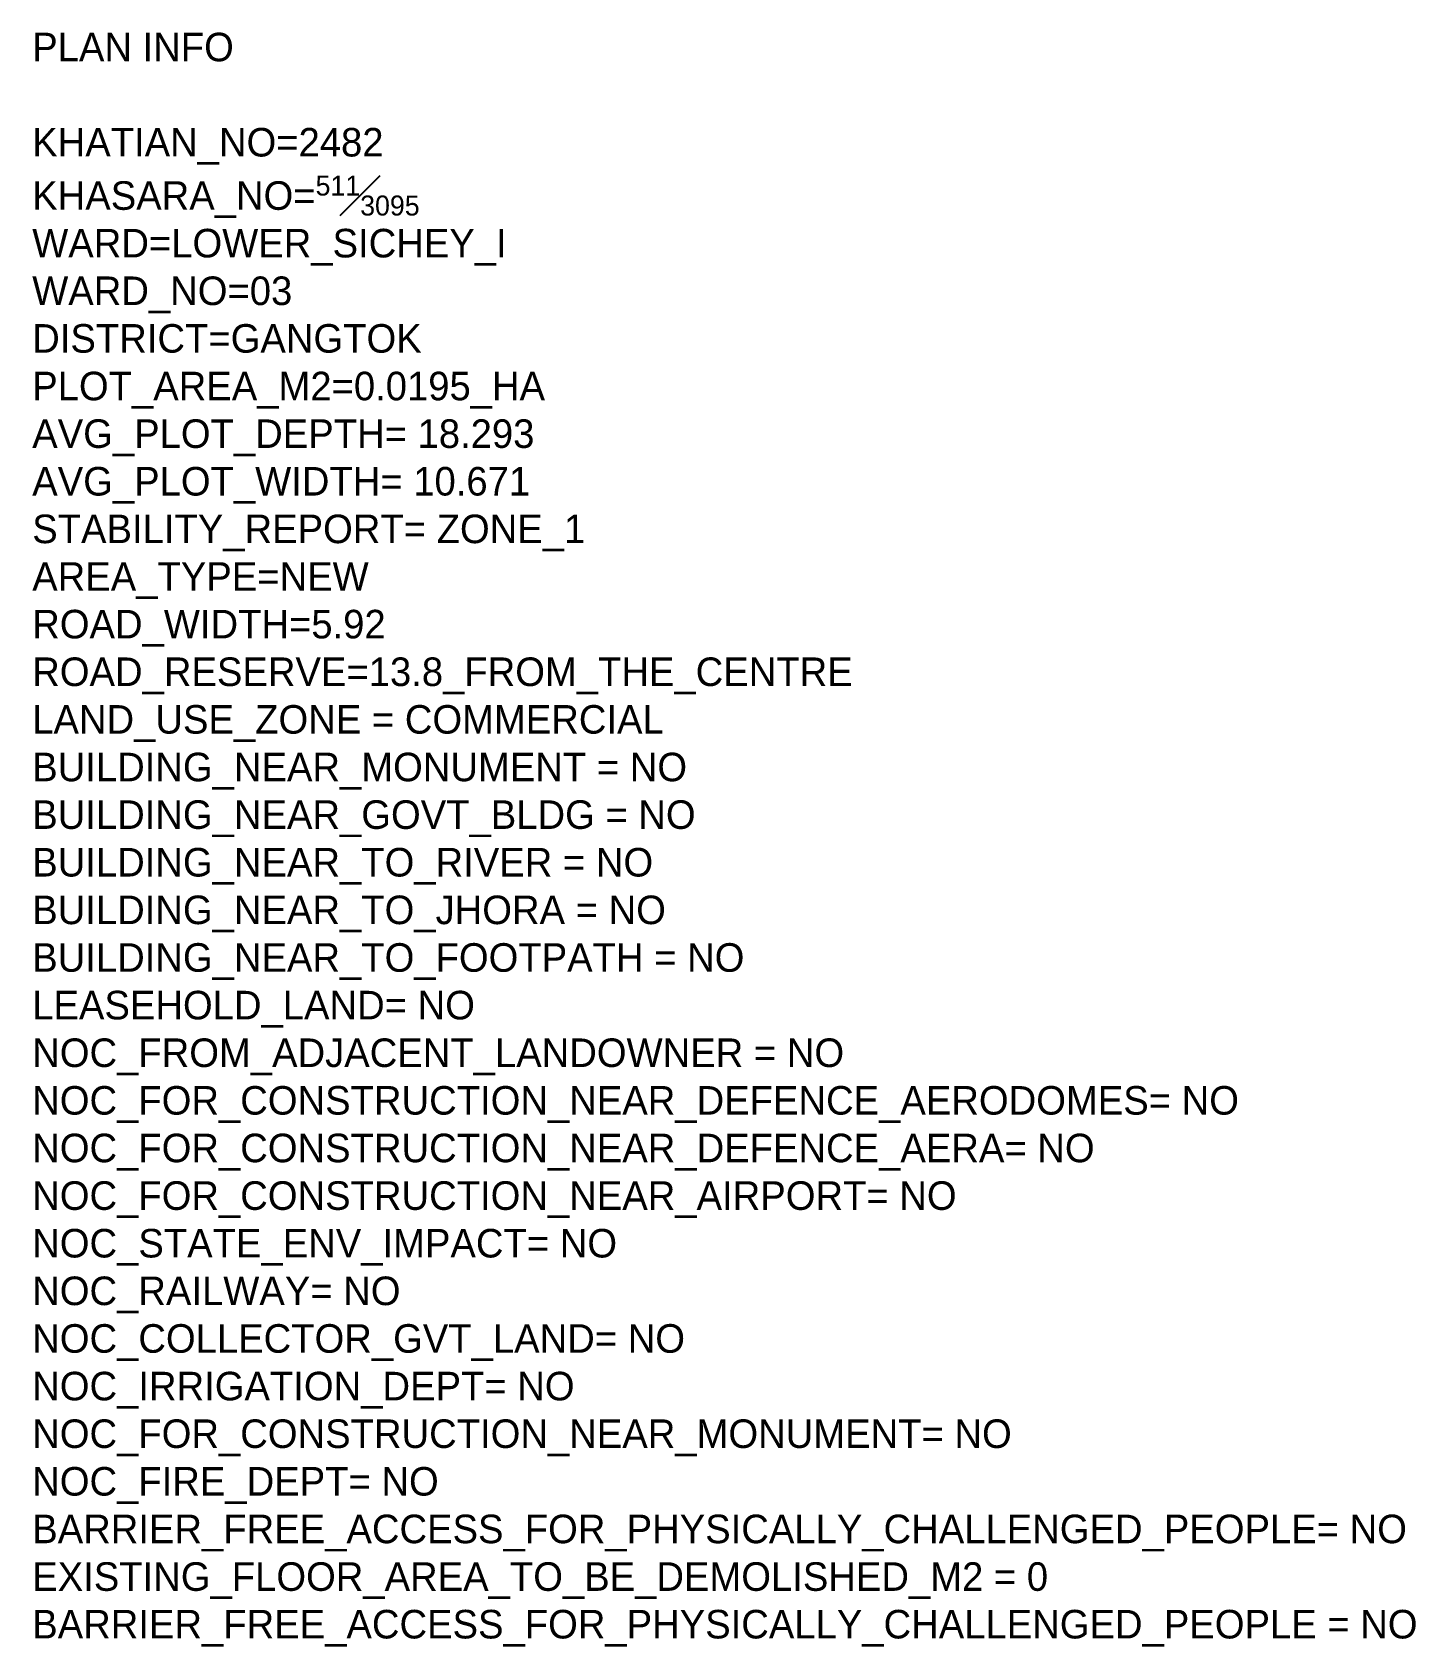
# Model space of a CAD drawing. Header units: metres. Extents: x 157 to 427, y 20 to 106.
# Drawn here: x 383.1 to 427.3, y 32.8 to 84.4 of the extents above; entities that cross this region are included whole.
import ezdxf

# ---------------------------------------------------------------- set-up
doc = ezdxf.new("R2010")
doc.units = ezdxf.units.M
doc.header["$MEASUREMENT"] = 0
doc.layers.add('PLAN_INFO', color=1, linetype='Continuous')
doc.styles.get("Standard").update_dxf_attribs({"font": 'standard'})

msp = doc.modelspace()

# ---------------------------------------------------------------- texts
at = {"layer": 'PLAN_INFO', "insert": (383.114, 58.621), "char_height": 0.91216, "attachment_point": 4}
msp.add_mtext_dynamic_manual_height_columns('\\A1;{\\fAppleMyungjo|b0|i0|c0|p0;\\C1;PLAN INFO\\P\\PKHATIAN_NO=2482 \\PKHASARA_NO=\\H0.7x;\\S511#3095;\\H1.429x;\\PWARD=LOWER_SICHEY_I\\PWARD_NO=03\\PDISTRICT=GANGTOK\\PPLOT_AREA_M2=0.0195_HA\\PAVG_PLOT_DEPTH= 18.293\\PAVG_PLOT_WIDTH= 10.671\\PSTABILITY_REPORT= ZONE_1\\PAREA_TYPE=NEW\\PROAD_WIDTH=5.92\\PROAD_RESERVE=13.8_FROM_THE_CENTRE \\PLAND_USE_ZONE = COMMERCIAL\\PBUILDING_NEAR_MONUMENT = NO\\PBUILDING_NEAR_GOVT_BLDG = NO \\PBUILDING_NEAR_TO_RIVER = NO\\PBUILDING_NEAR_TO_JHORA = NO\\PBUILDING_NEAR_TO_FOOTPATH = NO\\PLEASEHOLD_LAND= NO\\PNOC_FROM_ADJACENT_LANDOWNER = NO\\PNOC_FOR_CONSTRUCTION_NEAR_DEFENCE_AERODOMES= NO\\PNOC_FOR_CONSTRUCTION_NEAR_DEFENCE_AERA= NO\\PNOC_FOR_CONSTRUCTION_NEAR_AIRPORT= NO\\PNOC_STATE_ENV_IMPACT= NO\\PNOC_RAILWAY= NO\\PNOC_COLLECTOR_GVT_LAND= NO\\PNOC_IRRIGATION_DEPT= NO\\PNOC_FOR_CONSTRUCTION_NEAR_MONUMENT= NO\\PNOC_FIRE_DEPT= NO\\PBARRIER_FREE_ACCESS_FOR_PHYSICALLY_CHALLENGED_PEOPLE= NO\\PEXISTING_FLOOR_AREA_TO_BE_DEMOLISHED_M2 = 0\\PBARRIER_FREE_ACCESS_FOR_PHYSICALLY_CHALLENGED_PEOPLE = NO}', width=88.12306, gutter_width=1, heights=[0], dxfattribs=at).dxf.set("width", 74.8397)

doc.saveas('drawing.dxf')
